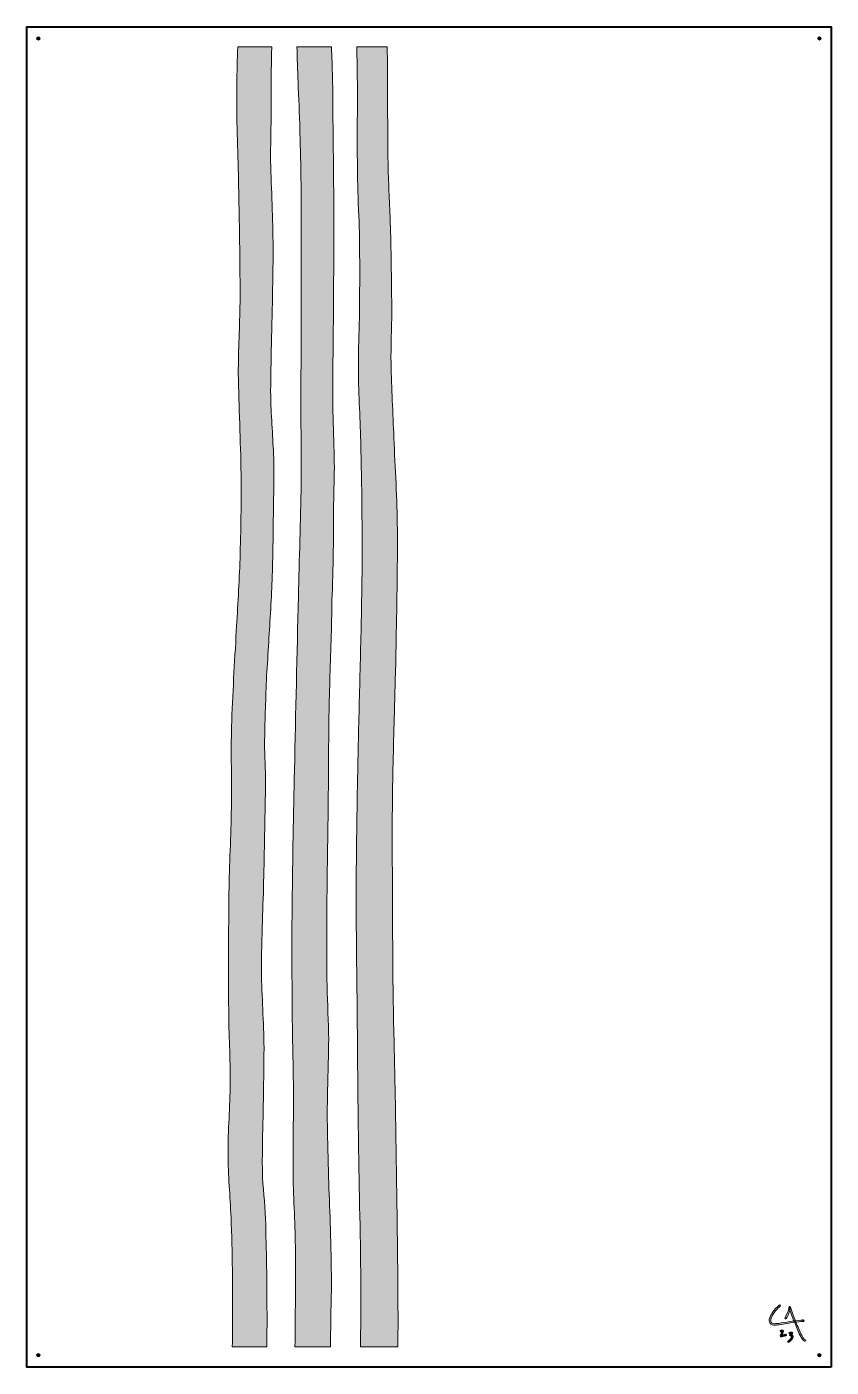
# Model space of a CAD drawing. Header units: millimetres. Extents: x 0 to 1200, y -2000 to 0.
import ezdxf

# ---------------------------------------------------------------- set-up
doc = ezdxf.new("R2010")
doc.units = ezdxf.units.MM
doc.header["$MEASUREMENT"] = 0
for name, color, linetype, lineweight in [('2023-004', 7, 'Continuous', 0), ('Bounding Box', 7, 'Continuous', 0), ('Screws', 7, 'Continuous', 0)]:
    doc.layers.add(name, color=color, linetype=linetype, lineweight=lineweight)

# ---------------------------------------------------------------- blocks, each defined once
blk = doc.blocks.new('Block_0')
at = {"layer": '2023-004', "true_color": 0x000000, "transparency": 33554687}
h = blk.add_hatch(color=18, dxfattribs=at)
h.dxf.hatch_style = 2
edge = h.paths.add_edge_path()
edge.add_spline(control_points=[(358.5, -1920.1), (358.4, -1872.9), (357.6, -1825.7), (356.3, -1778.5), (355.6, -1755.1), (352, -1731.7), (351.6, -1708.3), (351.1, -1675.6), (352.4, -1643), (352.9, -1610.3), (353.4, -1581.5), (354, -1552.7), (354, -1523.8), (353.9, -1504.6), (352.9, -1485.4), (352.2, -1466.2), (351.6, -1447.2), (350.2, -1428.3), (350.2, -1409.3), (350.2, -1384.4), (351.1, -1359.5), (351.7, -1334.7), (352.3, -1312.3), (353.2, -1290), (353.7, -1267.7), (354.7, -1220.8), (355.7, -1173.8), (356.2, -1126.9), (356.4, -1107.9), (354.7, -1088.9), (354.9, -1069.9), (355.3, -1038.3), (356.4, -1006.7), (357.6, -975.1), (358.3, -958.2), (359.8, -941.4), (360.7, -924.5), (362.6, -891.5), (364.9, -858.4), (366.1, -825.4), (367.3, -791.1), (367.6, -756.8), (368.1, -722.6), (368.4, -698.2), (369.3, -673.8), (368.6, -649.4), (367.8, -619.4), (365.1, -589.4), (364.2, -559.4), (363.5, -537.6), (364.4, -515.8), (364.7, -493.9), (365.7, -439.2), (367.6, -384.4), (367.5, -329.7), (367.5, -286.5), (365, -243.4), (363.9, -200.2), (363.5, -183.8), (364.3, -167.4), (364.4, -151), (364.7, -115.3), (364.4, -79.6), (365.2, -43.9), (365.3, -39.3), (365.5, -34.6), (365.6, -30), (365.6, -30), (314.9, -30), (314.9, -30), (313.4, -67.6), (312.7, -105.2), (313.7, -142.9), (315.1, -188.9), (316.2, -234.9), (317, -280.9), (317.7, -324.4), (318.4, -367.8), (318.2, -411.3), (318, -446.7), (315.4, -482.2), (315.7, -517.6), (316.2, -567.6), (319.2, -617.6), (319.8, -667.6), (320.3, -709.6), (319.5, -751.7), (318.2, -793.7), (317.2, -829.6), (314.6, -865.4), (312.7, -901.3), (310.2, -948.9), (307, -996.4), (305.6, -1044), (304.4, -1084.4), (306, -1124.9), (305.4, -1165.3), (304.7, -1207.5), (302.3, -1249.8), (301.7, -1292.1), (301, -1350.3), (301, -1408.5), (301.3, -1466.8), (301.5, -1503.2), (303.8, -1539.5), (303.6, -1575.9), (303.4, -1611.4), (300.1, -1646.8), (300.3, -1682.2), (300.3, -1713.7), (303.6, -1745.1), (304.8, -1776.5), (305.9, -1802.6), (306.6, -1828.6), (306.8, -1854.7), (307, -1893.1), (307.2, -1931.5), (306.7, -1969.9), (306.7, -1969.9), (358, -1969.9), (358, -1969.9), (358.4, -1953.3), (358.6, -1936.7), (358.5, -1920.1)], knot_values=[0, 0, 0, 0, 1, 1, 1, 2, 2, 2, 3, 3, 3, 4, 4, 4, 5, 5, 5, 6, 6, 6, 7, 7, 7, 8, 8, 8, 9, 9, 9, 10, 10, 10, 11, 11, 11, 12, 12, 12, 13, 13, 13, 14, 14, 14, 15, 15, 15, 16, 16, 16, 17, 17, 17, 18, 18, 18, 19, 19, 19, 20, 20, 20, 21, 21, 21, 22, 22, 22, 23, 23, 23, 24, 24, 24, 25, 25, 25, 26, 26, 26, 27, 27, 27, 28, 28, 28, 29, 29, 29, 30, 30, 30, 31, 31, 31, 32, 32, 32, 33, 33, 33, 34, 34, 34, 35, 35, 35, 36, 36, 36, 37, 37, 37, 38, 38, 38, 39, 39, 39, 40, 40, 40, 41, 41, 41, 41], degree=3, periodic=0)
h = blk.add_hatch(color=18, dxfattribs=at)
h.dxf.hatch_style = 2
edge = h.paths.add_edge_path()
edge.add_spline(control_points=[(453.9, -1914.5), (454.2, -1900.4), (454.8, -1886.4), (454.6, -1872.3), (454.4, -1846.1), (453.8, -1819.8), (453.1, -1793.6), (452.4, -1770.6), (451.2, -1747.7), (450.6, -1724.7), (449.7, -1689.5), (448.4, -1654.3), (448.4, -1619.1), (448.4, -1583.2), (450.4, -1547.3), (450.5, -1511.4), (450.5, -1484.7), (448.5, -1457.9), (448, -1431.2), (447.5, -1404.2), (447.7, -1377.3), (447.8, -1350.3), (447.8, -1323.1), (447.9, -1296), (448.2, -1268.8), (448.7, -1233.4), (449.4, -1197.9), (449.8, -1162.5), (450.3, -1115.1), (450.3, -1067.7), (451.1, -1020.4), (451.8, -980.7), (453.5, -941.1), (454.6, -901.4), (455, -889.5), (454.9, -877.5), (455.2, -865.5), (455.8, -841.1), (456.8, -816.8), (457.3, -792.4), (457.7, -765.9), (457.6, -739.4), (457.9, -712.9), (458.2, -691.8), (459.2, -670.7), (458.9, -649.6), (458.5, -619.4), (456.8, -589.2), (456.5, -559), (456.3, -525.7), (457.1, -492.3), (457.3, -459), (457.7, -410.2), (458.1, -361.4), (458.2, -312.5), (458.3, -275.7), (457.9, -238.8), (457.6, -201.9), (457.4, -178.3), (457, -154.6), (456.8, -131), (456.6, -112.7), (456.8, -94.4), (456.2, -76.1), (455.7, -60.8), (455.2, -45.4), (454.7, -30), (454.7, -30), (403.1, -30), (403.1, -30), (403.7, -47.4), (404.1, -64.8), (404.8, -82.3), (405.7, -106.2), (406.9, -130.1), (407.5, -154), (408.4, -186.7), (409.2, -219.3), (409.4, -252), (409.7, -310.5), (409.7, -369.1), (409.6, -427.6), (409.5, -474.6), (409, -521.6), (409, -568.6), (409, -606.4), (410.1, -644.2), (409.5, -682), (408.7, -738.2), (406.6, -794.3), (405.3, -850.4), (403.3, -936.7), (401.3, -1022.9), (399.5, -1109.1), (398.1, -1175.4), (396.7, -1241.6), (396, -1307.9), (395.4, -1361), (395.7, -1414.1), (396, -1467.2), (396.3, -1508.8), (397.7, -1550.4), (397.9, -1592), (398.1, -1632.2), (396.9, -1672.3), (397.4, -1712.5), (397.9, -1750.8), (400.7, -1789.1), (400.9, -1827.3), (401.1, -1874.9), (400.8, -1922.4), (400.2, -1969.9), (400.2, -1969.9), (453.1, -1969.9), (453.1, -1969.9), (453.3, -1951.4), (453.6, -1933), (453.9, -1914.5)], knot_values=[0, 0, 0, 0, 1, 1, 1, 2, 2, 2, 3, 3, 3, 4, 4, 4, 5, 5, 5, 6, 6, 6, 7, 7, 7, 8, 8, 8, 9, 9, 9, 10, 10, 10, 11, 11, 11, 12, 12, 12, 13, 13, 13, 14, 14, 14, 15, 15, 15, 16, 16, 16, 17, 17, 17, 18, 18, 18, 19, 19, 19, 20, 20, 20, 21, 21, 21, 22, 22, 22, 23, 23, 23, 24, 24, 24, 25, 25, 25, 26, 26, 26, 27, 27, 27, 28, 28, 28, 29, 29, 29, 30, 30, 30, 31, 31, 31, 32, 32, 32, 33, 33, 33, 34, 34, 34, 35, 35, 35, 36, 36, 36, 37, 37, 37, 38, 38, 38, 39, 39, 39, 39], degree=3, periodic=0)
h = blk.add_hatch(color=18, dxfattribs=at)
h.dxf.hatch_style = 2
edge = h.paths.add_edge_path()
edge.add_spline(control_points=[(553.9, -1912.1), (553.6, -1857.7), (553, -1803.2), (552.2, -1748.8), (551.4, -1690.6), (550.5, -1632.3), (549.4, -1574.1), (548.6, -1532.3), (547.3, -1490.5), (546.7, -1448.7), (546.1, -1409), (546, -1369.3), (545.8, -1329.6), (545.6, -1275.3), (545.1, -1221), (545.5, -1166.7), (545.8, -1121.4), (547.2, -1076.1), (548.3, -1030.7), (549.1, -996), (550.4, -961.2), (551, -926.5), (551.9, -867.7), (553.4, -809), (553, -750.3), (552.6, -704.6), (549.6, -658.9), (547.8, -613.1), (546.3, -576.3), (544.2, -539.5), (543.5, -502.7), (543, -476.7), (544.8, -450.6), (544.6, -424.6), (544.4, -382.6), (543.7, -340.5), (542.6, -298.5), (541.9, -270.1), (540, -241.7), (539.3, -213.3), (538.6, -183), (538.6, -152.7), (538.4, -122.4), (538.2, -94), (538.9, -65.6), (537.9, -37.2), (537.8, -34.8), (537.7, -32.4), (537.6, -30), (537.6, -30), (492.4, -30), (492.4, -30), (493.3, -65.8), (493.6, -101.7), (493.2, -137.6), (492.8, -185.8), (493.4, -233.9), (495.4, -282), (497.3, -327.3), (496.7, -372.7), (496.6, -418.1), (496.5, -449.5), (494.4, -481), (494.8, -512.4), (495.2, -550.2), (497.6, -588), (498.5, -625.8), (499.5, -669.4), (500.1, -713.1), (500.4, -756.8), (500.6, -789.2), (500.3, -821.6), (499.7, -854.1), (499, -897.3), (497.9, -940.5), (496.8, -983.7), (495.8, -1026), (494.6, -1068.2), (493.8, -1110.5), (492.8, -1170.4), (491.6, -1230.4), (491.5, -1290.3), (491.5, -1361), (492.7, -1431.7), (493.3, -1502.5), (493.8, -1555.6), (494.1, -1608.7), (494.9, -1661.8), (496, -1737), (498.1, -1812.1), (498.6, -1887.3), (498.8, -1914.9), (498.4, -1942.4), (497.8, -1969.9), (497.8, -1969.9), (553.7, -1969.9), (553.7, -1969.9), (553.9, -1950.6), (554, -1931.4), (553.9, -1912.1)], knot_values=[0, 0, 0, 0, 1, 1, 1, 2, 2, 2, 3, 3, 3, 4, 4, 4, 5, 5, 5, 6, 6, 6, 7, 7, 7, 8, 8, 8, 9, 9, 9, 10, 10, 10, 11, 11, 11, 12, 12, 12, 13, 13, 13, 14, 14, 14, 15, 15, 15, 16, 16, 16, 17, 17, 17, 18, 18, 18, 19, 19, 19, 20, 20, 20, 21, 21, 21, 22, 22, 22, 23, 23, 23, 24, 24, 24, 25, 25, 25, 26, 26, 26, 27, 27, 27, 28, 28, 28, 29, 29, 29, 30, 30, 30, 31, 31, 31, 32, 32, 32, 33, 33, 33, 33], degree=3, periodic=0)
at = {"layer": '2023-004'}
for points, knots in [([(358.5, -1920.1), (358.4, -1872.9), (357.6, -1825.7), (356.3, -1778.5), (355.6, -1755.1), (352, -1731.7), (351.6, -1708.3), (351.1, -1675.6), (352.4, -1643), (352.9, -1610.3), (353.4, -1581.5), (354, -1552.7), (354, -1523.8), (353.9, -1504.6), (352.9, -1485.4), (352.2, -1466.2), (351.6, -1447.2), (350.2, -1428.3), (350.2, -1409.3), (350.2, -1384.4), (351.1, -1359.5), (351.7, -1334.7), (352.3, -1312.3), (353.2, -1290), (353.7, -1267.7), (354.7, -1220.8), (355.7, -1173.8), (356.2, -1126.9), (356.4, -1107.9), (354.7, -1088.9), (354.9, -1069.9), (355.3, -1038.3), (356.4, -1006.7), (357.6, -975.1), (358.3, -958.2), (359.8, -941.4), (360.7, -924.5), (362.6, -891.5), (364.9, -858.4), (366.1, -825.4), (367.3, -791.1), (367.6, -756.8), (368.1, -722.6), (368.4, -698.2), (369.3, -673.8), (368.6, -649.4), (367.8, -619.4), (365.1, -589.4), (364.2, -559.4), (363.5, -537.6), (364.4, -515.8), (364.7, -493.9), (365.7, -439.2), (367.6, -384.4), (367.5, -329.7), (367.5, -286.5), (365, -243.4), (363.9, -200.2), (363.5, -183.8), (364.3, -167.4), (364.4, -151), (364.7, -115.3), (364.4, -79.6), (365.2, -43.9), (365.3, -39.3), (365.5, -34.6), (365.6, -30), (365.6, -30), (314.9, -30), (314.9, -30), (313.4, -67.6), (312.7, -105.2), (313.7, -142.9), (315.1, -188.9), (316.2, -234.9), (317, -280.9), (317.7, -324.4), (318.4, -367.8), (318.2, -411.3), (318, -446.7), (315.4, -482.2), (315.7, -517.6), (316.2, -567.6), (319.2, -617.6), (319.8, -667.6), (320.3, -709.6), (319.5, -751.7), (318.2, -793.7), (317.2, -829.6), (314.6, -865.4), (312.7, -901.3), (310.2, -948.9), (307, -996.4), (305.6, -1044), (304.4, -1084.4), (306, -1124.9), (305.4, -1165.3), (304.7, -1207.5), (302.3, -1249.8), (301.7, -1292.1), (301, -1350.3), (301, -1408.5), (301.3, -1466.8), (301.5, -1503.2), (303.8, -1539.5), (303.6, -1575.9), (303.4, -1611.4), (300.1, -1646.8), (300.3, -1682.2), (300.3, -1713.7), (303.6, -1745.1), (304.8, -1776.5), (305.9, -1802.6), (306.6, -1828.6), (306.8, -1854.7), (307, -1893.1), (307.2, -1931.5), (306.7, -1969.9), (306.7, -1969.9), (358, -1969.9), (358, -1969.9), (358.4, -1953.3), (358.6, -1936.7), (358.5, -1920.1)], [0, 0, 0, 0, 1, 1, 1, 2, 2, 2, 3, 3, 3, 4, 4, 4, 5, 5, 5, 6, 6, 6, 7, 7, 7, 8, 8, 8, 9, 9, 9, 10, 10, 10, 11, 11, 11, 12, 12, 12, 13, 13, 13, 14, 14, 14, 15, 15, 15, 16, 16, 16, 17, 17, 17, 18, 18, 18, 19, 19, 19, 20, 20, 20, 21, 21, 21, 22, 22, 22, 23, 23, 23, 24, 24, 24, 25, 25, 25, 26, 26, 26, 27, 27, 27, 28, 28, 28, 29, 29, 29, 30, 30, 30, 31, 31, 31, 32, 32, 32, 33, 33, 33, 34, 34, 34, 35, 35, 35, 36, 36, 36, 37, 37, 37, 38, 38, 38, 39, 39, 39, 40, 40, 40, 41, 41, 41, 41]), ([(453.9, -1914.5), (454.2, -1900.4), (454.8, -1886.4), (454.6, -1872.3), (454.4, -1846.1), (453.8, -1819.8), (453.1, -1793.6), (452.4, -1770.6), (451.2, -1747.7), (450.6, -1724.7), (449.7, -1689.5), (448.4, -1654.3), (448.4, -1619.1), (448.4, -1583.2), (450.4, -1547.3), (450.5, -1511.4), (450.5, -1484.7), (448.5, -1457.9), (448, -1431.2), (447.5, -1404.2), (447.7, -1377.3), (447.8, -1350.3), (447.8, -1323.1), (447.9, -1296), (448.2, -1268.8), (448.7, -1233.4), (449.4, -1197.9), (449.8, -1162.5), (450.3, -1115.1), (450.3, -1067.7), (451.1, -1020.4), (451.8, -980.7), (453.5, -941.1), (454.6, -901.4), (455, -889.5), (454.9, -877.5), (455.2, -865.5), (455.8, -841.1), (456.8, -816.8), (457.3, -792.4), (457.7, -765.9), (457.6, -739.4), (457.9, -712.9), (458.2, -691.8), (459.2, -670.7), (458.9, -649.6), (458.5, -619.4), (456.8, -589.2), (456.5, -559), (456.3, -525.7), (457.1, -492.3), (457.3, -459), (457.7, -410.2), (458.1, -361.4), (458.2, -312.5), (458.3, -275.7), (457.9, -238.8), (457.6, -201.9), (457.4, -178.3), (457, -154.6), (456.8, -131), (456.6, -112.7), (456.8, -94.4), (456.2, -76.1), (455.7, -60.8), (455.2, -45.4), (454.7, -30), (454.7, -30), (403.1, -30), (403.1, -30), (403.7, -47.4), (404.1, -64.8), (404.8, -82.3), (405.7, -106.2), (406.9, -130.1), (407.5, -154), (408.4, -186.7), (409.2, -219.3), (409.4, -252), (409.7, -310.5), (409.7, -369.1), (409.6, -427.6), (409.5, -474.6), (409, -521.6), (409, -568.6), (409, -606.4), (410.1, -644.2), (409.5, -682), (408.7, -738.2), (406.6, -794.3), (405.3, -850.4), (403.3, -936.7), (401.3, -1022.9), (399.5, -1109.1), (398.1, -1175.4), (396.7, -1241.6), (396, -1307.9), (395.4, -1361), (395.7, -1414.1), (396, -1467.2), (396.3, -1508.8), (397.7, -1550.4), (397.9, -1592), (398.1, -1632.2), (396.9, -1672.3), (397.4, -1712.5), (397.9, -1750.8), (400.7, -1789.1), (400.9, -1827.3), (401.1, -1874.9), (400.8, -1922.4), (400.2, -1969.9), (400.2, -1969.9), (453.1, -1969.9), (453.1, -1969.9), (453.3, -1951.4), (453.6, -1933), (453.9, -1914.5)], [0, 0, 0, 0, 1, 1, 1, 2, 2, 2, 3, 3, 3, 4, 4, 4, 5, 5, 5, 6, 6, 6, 7, 7, 7, 8, 8, 8, 9, 9, 9, 10, 10, 10, 11, 11, 11, 12, 12, 12, 13, 13, 13, 14, 14, 14, 15, 15, 15, 16, 16, 16, 17, 17, 17, 18, 18, 18, 19, 19, 19, 20, 20, 20, 21, 21, 21, 22, 22, 22, 23, 23, 23, 24, 24, 24, 25, 25, 25, 26, 26, 26, 27, 27, 27, 28, 28, 28, 29, 29, 29, 30, 30, 30, 31, 31, 31, 32, 32, 32, 33, 33, 33, 34, 34, 34, 35, 35, 35, 36, 36, 36, 37, 37, 37, 38, 38, 38, 39, 39, 39, 39]), ([(553.9, -1912.1), (553.6, -1857.7), (553, -1803.2), (552.2, -1748.8), (551.4, -1690.6), (550.5, -1632.3), (549.4, -1574.1), (548.6, -1532.3), (547.3, -1490.5), (546.7, -1448.7), (546.1, -1409), (546, -1369.3), (545.8, -1329.6), (545.6, -1275.3), (545.1, -1221), (545.5, -1166.7), (545.8, -1121.4), (547.2, -1076.1), (548.3, -1030.7), (549.1, -996), (550.4, -961.2), (551, -926.5), (551.9, -867.7), (553.4, -809), (553, -750.3), (552.6, -704.6), (549.6, -658.9), (547.8, -613.1), (546.3, -576.3), (544.2, -539.5), (543.5, -502.7), (543, -476.7), (544.8, -450.6), (544.6, -424.6), (544.4, -382.6), (543.7, -340.5), (542.6, -298.5), (541.9, -270.1), (540, -241.7), (539.3, -213.3), (538.6, -183), (538.6, -152.7), (538.4, -122.4), (538.2, -94), (538.9, -65.6), (537.9, -37.2), (537.8, -34.8), (537.7, -32.4), (537.6, -30), (537.6, -30), (492.4, -30), (492.4, -30), (493.3, -65.8), (493.6, -101.7), (493.2, -137.6), (492.8, -185.8), (493.4, -233.9), (495.4, -282), (497.3, -327.3), (496.7, -372.7), (496.6, -418.1), (496.5, -449.5), (494.4, -481), (494.8, -512.4), (495.2, -550.2), (497.6, -588), (498.5, -625.8), (499.5, -669.4), (500.1, -713.1), (500.4, -756.8), (500.6, -789.2), (500.3, -821.6), (499.7, -854.1), (499, -897.3), (497.9, -940.5), (496.8, -983.7), (495.8, -1026), (494.6, -1068.2), (493.8, -1110.5), (492.8, -1170.4), (491.6, -1230.4), (491.5, -1290.3), (491.5, -1361), (492.7, -1431.7), (493.3, -1502.5), (493.8, -1555.6), (494.1, -1608.7), (494.9, -1661.8), (496, -1737), (498.1, -1812.1), (498.6, -1887.3), (498.8, -1914.9), (498.4, -1942.4), (497.8, -1969.9), (497.8, -1969.9), (553.7, -1969.9), (553.7, -1969.9), (553.9, -1950.6), (554, -1931.4), (553.9, -1912.1)], [0, 0, 0, 0, 1, 1, 1, 2, 2, 2, 3, 3, 3, 4, 4, 4, 5, 5, 5, 6, 6, 6, 7, 7, 7, 8, 8, 8, 9, 9, 9, 10, 10, 10, 11, 11, 11, 12, 12, 12, 13, 13, 13, 14, 14, 14, 15, 15, 15, 16, 16, 16, 17, 17, 17, 18, 18, 18, 19, 19, 19, 20, 20, 20, 21, 21, 21, 22, 22, 22, 23, 23, 23, 24, 24, 24, 25, 25, 25, 26, 26, 26, 27, 27, 27, 28, 28, 28, 29, 29, 29, 30, 30, 30, 31, 31, 31, 32, 32, 32, 33, 33, 33, 33])]:
    blk.add_open_spline(points, degree=3, knots=knots, dxfattribs=at)

msp = doc.modelspace()

# ---------------------------------------------------------------- hatches: boundary and pattern name
at = {"layer": '2023-004', "true_color": 0x000000, "transparency": 33554687}
h = msp.add_hatch(color=18, dxfattribs=at)
h.dxf.hatch_style = 2
edge = h.paths.add_edge_path()
edge.add_spline(control_points=[(1122.7, -1907.5), (1118.8, -1910.7), (1115.4, -1914.4), (1112.6, -1918.6), (1111.2, -1920.7), (1110, -1923), (1109, -1925.3), (1108, -1927.7), (1107.3, -1930.4), (1108, -1933), (1109.8, -1938.9), (1117.7, -1937.5), (1122.3, -1936.9), (1128, -1936.1), (1133.8, -1935.1), (1139.6, -1934.1), (1145.3, -1933.2), (1151, -1932.5), (1156.7, -1932), (1157.5, -1932), (1158.2, -1931.9), (1158.9, -1931.9), (1160, -1931.8), (1160.4, -1930.4), (1159.5, -1929.8), (1158.8, -1929.4), (1158, -1929.3), (1157.2, -1929.5), (1156.7, -1929.6), (1156.3, -1930.3), (1156.5, -1930.8), (1156.6, -1931.4), (1157.2, -1931.7), (1157.8, -1931.6), (1158, -1931.6), (1158.2, -1931.6), (1158.3, -1931.7), (1158.5, -1931), (1158.7, -1930.4), (1158.9, -1929.7), (1153.3, -1930.1), (1147.6, -1930.7), (1142.1, -1931.5), (1136.5, -1932.4), (1131, -1933.4), (1125.4, -1934.2), (1122.7, -1934.6), (1120, -1935), (1117.2, -1935.2), (1115.1, -1935.3), (1112.2, -1935.4), (1110.8, -1933.6), (1109.4, -1932), (1109.9, -1929.4), (1110.5, -1927.5), (1111.2, -1925.2), (1112.4, -1923.1), (1113.7, -1921), (1116.5, -1916.5), (1120.1, -1912.4), (1124.2, -1909.1), (1124.7, -1908.7), (1124.6, -1907.9), (1124.2, -1907.5), (1123.8, -1907), (1123.1, -1907.1), (1122.7, -1907.5), (1122.7, -1907.5), (1122.7, -1907.5), (1122.7, -1907.5)], knot_values=[0, 0, 0, 0, 1, 1, 1, 2, 2, 2, 3, 3, 3, 4, 4, 4, 5, 5, 5, 6, 6, 6, 7, 7, 7, 8, 8, 8, 9, 9, 9, 10, 10, 10, 11, 11, 11, 12, 12, 12, 13, 13, 13, 14, 14, 14, 15, 15, 15, 16, 16, 16, 17, 17, 17, 18, 18, 18, 19, 19, 19, 20, 20, 20, 21, 21, 21, 22, 22, 22, 23, 23, 23, 23], degree=3, periodic=0)
h = msp.add_hatch(color=18, dxfattribs=at)
h.dxf.hatch_style = 2
edge = h.paths.add_edge_path()
edge.add_spline(control_points=[(1133.2, -1927.5), (1136, -1922.3), (1138.8, -1916.9), (1139.3, -1910.9), (1138.6, -1911), (1137.9, -1911.1), (1137.1, -1911.2), (1139.6, -1918.3), (1142.4, -1925.4), (1145.2, -1932.4), (1146.5, -1935.9), (1147.9, -1939.4), (1149.3, -1942.8), (1150.7, -1946.3), (1152.1, -1949.6), (1153.8, -1952.9), (1155.5, -1956.2), (1157.5, -1959.4), (1160.7, -1961.4), (1161.9, -1962.1), (1163, -1960.2), (1161.8, -1959.5), (1159.3, -1957.9), (1157.6, -1955.2), (1156.2, -1952.6), (1154.5, -1949.5), (1153.1, -1946.2), (1151.7, -1943), (1148.9, -1936.1), (1146.2, -1929.3), (1143.6, -1922.4), (1142.1, -1918.5), (1140.7, -1914.5), (1139.3, -1910.6), (1138.9, -1909.4), (1137.2, -1909.6), (1137.1, -1910.9), (1136.6, -1916.5), (1133.9, -1921.5), (1131.3, -1926.4), (1131, -1926.9), (1131.2, -1927.6), (1131.7, -1927.9), (1132.2, -1928.2), (1132.9, -1928), (1133.2, -1927.5), (1133.2, -1927.5), (1133.2, -1927.5), (1133.2, -1927.5)], knot_values=[0, 0, 0, 0, 1, 1, 1, 2, 2, 2, 3, 3, 3, 4, 4, 4, 5, 5, 5, 6, 6, 6, 7, 7, 7, 8, 8, 8, 9, 9, 9, 10, 10, 10, 11, 11, 11, 12, 12, 12, 13, 13, 13, 14, 14, 14, 15, 15, 15, 16, 16, 16, 16], degree=3, periodic=0)
h = msp.add_hatch(color=18, dxfattribs=at)
h.dxf.hatch_style = 2
edge = h.paths.add_edge_path()
edge.add_spline(control_points=[(1125.8, -1947.2), (1126, -1947.1), (1126.2, -1947), (1126.4, -1946.9), (1126.5, -1946.9), (1126.7, -1946.8), (1126.8, -1946.8), (1126.9, -1946.8), (1126.9, -1946.8), (1126.9, -1946.8), (1126.9, -1946.8), (1127.1, -1946.8), (1127.1, -1946.8), (1127, -1946.7), (1126.9, -1946.6), (1126.8, -1946.6), (1126.6, -1946.3), (1126.5, -1946.2), (1126.5, -1946.4), (1126.6, -1946.4), (1126.5, -1946.4), (1126.5, -1946.3), (1126.5, -1946.5), (1126.5, -1946.6), (1126.5, -1946.7), (1126.5, -1946.9), (1126.5, -1947), (1126.5, -1947.1), (1126.5, -1947.3), (1126.5, -1947.2), (1126.5, -1947.4), (1126.2, -1948.5), (1125.8, -1949.4), (1125.3, -1950.4), (1125, -1950.9), (1124.8, -1951.4), (1124.5, -1951.9), (1124.2, -1952.6), (1123.8, -1953.5), (1124.4, -1954.2), (1124.9, -1954.7), (1125.6, -1954.7), (1126.3, -1954.7), (1127, -1954.6), (1127.6, -1954.5), (1128.3, -1954.3), (1129.7, -1953.9), (1131.2, -1953.5), (1132.7, -1953.2), (1133.3, -1953), (1133.6, -1952.4), (1133.5, -1951.8), (1133.3, -1951.2), (1132.7, -1950.9), (1132.1, -1951), (1130.9, -1951.3), (1129.7, -1951.6), (1128.6, -1951.9), (1128, -1952.1), (1127.4, -1952.2), (1126.9, -1952.4), (1126.6, -1952.4), (1126.4, -1952.4), (1126.1, -1952.5), (1126, -1952.5), (1125.9, -1952.4), (1125.8, -1952.5), (1125.7, -1952.5), (1125.7, -1952.5), (1125.8, -1952.5), (1125.9, -1952.5), (1125.9, -1952.6), (1126, -1952.6), (1126.1, -1952.8), (1126.2, -1952.9), (1126.3, -1953.1), (1126.4, -1953.4), (1126.2, -1953.4), (1126.3, -1953.2), (1126.4, -1953.1), (1126.4, -1953), (1126.5, -1952.9), (1126.6, -1952.7), (1126.7, -1952.5), (1126.8, -1952.3), (1127, -1951.8), (1127.2, -1951.4), (1127.5, -1951), (1127.9, -1950.1), (1128.3, -1949.1), (1128.6, -1948.1), (1128.8, -1947.1), (1129, -1945.7), (1128.1, -1944.9), (1127.2, -1944.2), (1125.6, -1944.8), (1124.7, -1945.3), (1124.2, -1945.6), (1124, -1946.3), (1124.3, -1946.8), (1124.6, -1947.3), (1125.3, -1947.5), (1125.8, -1947.2), (1125.8, -1947.2), (1125.8, -1947.2), (1125.8, -1947.2)], knot_values=[0, 0, 0, 0, 1, 1, 1, 2, 2, 2, 3, 3, 3, 4, 4, 4, 5, 5, 5, 6, 6, 6, 7, 7, 7, 8, 8, 8, 9, 9, 9, 10, 10, 10, 11, 11, 11, 12, 12, 12, 13, 13, 13, 14, 14, 14, 15, 15, 15, 16, 16, 16, 17, 17, 17, 18, 18, 18, 19, 19, 19, 20, 20, 20, 21, 21, 21, 22, 22, 22, 23, 23, 23, 24, 24, 24, 25, 25, 25, 26, 26, 26, 27, 27, 27, 28, 28, 28, 29, 29, 29, 30, 30, 30, 31, 31, 31, 32, 32, 32, 33, 33, 33, 34, 34, 34, 35, 35, 35, 35], degree=3, periodic=0)
h = msp.add_hatch(color=18, dxfattribs=at)
h.dxf.hatch_style = 2
edge = h.paths.add_edge_path()
edge.add_spline(control_points=[(1138.4, -1950.4), (1138.9, -1950.2), (1139.3, -1950.1), (1139.9, -1950.1), (1140.1, -1950.1), (1140.3, -1950.1), (1140.6, -1950.1), (1140.7, -1950.1), (1140.9, -1950.1), (1141, -1950.1), (1141.1, -1950.1), (1141.1, -1950.1), (1141.2, -1950.1), (1141, -1950.2), (1140.9, -1950.1), (1140.8, -1949.9), (1140.7, -1949.7), (1140.7, -1949.5), (1140.6, -1949.4), (1140.6, -1949.2), (1140.8, -1949), (1140.6, -1949.2), (1140.5, -1949.3), (1140.4, -1949.4), (1140.3, -1949.5), (1140.1, -1949.7), (1139.9, -1949.9), (1139.7, -1950.2), (1139.2, -1950.6), (1138.8, -1951), (1138.4, -1951.5), (1137.9, -1952), (1138, -1952.9), (1138.6, -1953.2), (1139.2, -1953.5), (1139.7, -1953.7), (1140.3, -1954), (1140.6, -1954.2), (1141.2, -1954.4), (1141.4, -1954.6), (1141.5, -1954.7), (1141.4, -1954.8), (1141.4, -1954.8), (1141.4, -1955), (1141.3, -1955.2), (1141.2, -1955.3), (1141, -1955.8), (1140.7, -1956.2), (1140.3, -1956.6), (1139, -1958.4), (1137.3, -1959.9), (1135.6, -1961.4), (1135.2, -1961.8), (1135.2, -1962.5), (1135.6, -1963), (1136.1, -1963.4), (1136.8, -1963.4), (1137.2, -1963), (1139.2, -1961.2), (1141.1, -1959.4), (1142.6, -1957.2), (1143.4, -1956.1), (1144.1, -1954.6), (1143.2, -1953.4), (1142.8, -1952.9), (1142.3, -1952.5), (1141.7, -1952.3), (1141, -1951.9), (1140.4, -1951.6), (1139.7, -1951.3), (1139.8, -1951.9), (1139.9, -1952.5), (1140, -1953), (1140.6, -1952.4), (1141.2, -1951.8), (1141.8, -1951.2), (1142.4, -1950.5), (1143.2, -1949.7), (1142.7, -1948.7), (1142.2, -1947.9), (1141.2, -1947.9), (1140.3, -1947.9), (1139.5, -1947.9), (1138.6, -1948), (1137.8, -1948.2), (1136.4, -1948.6), (1137, -1950.7), (1138.4, -1950.4), (1138.4, -1950.4), (1138.4, -1950.4), (1138.4, -1950.4)], knot_values=[0, 0, 0, 0, 1, 1, 1, 2, 2, 2, 3, 3, 3, 4, 4, 4, 5, 5, 5, 6, 6, 6, 7, 7, 7, 8, 8, 8, 9, 9, 9, 10, 10, 10, 11, 11, 11, 12, 12, 12, 13, 13, 13, 14, 14, 14, 15, 15, 15, 16, 16, 16, 17, 17, 17, 18, 18, 18, 19, 19, 19, 20, 20, 20, 21, 21, 21, 22, 22, 22, 23, 23, 23, 24, 24, 24, 25, 25, 25, 26, 26, 26, 27, 27, 27, 28, 28, 28, 29, 29, 29, 30, 30, 30, 30], degree=3, periodic=0)
at = {"layer": 'Screws', "true_color": 0x000000, "transparency": 33554687}
h = msp.add_hatch(color=18, dxfattribs=at)
h.dxf.hatch_style = 2
edge = h.paths.add_edge_path()
edge.add_ellipse((17.4, -17.5), major_axis=(2.56, 0), ratio=0.965517, start_angle=0, end_angle=360)
h = msp.add_hatch(color=18, dxfattribs=at)
h.dxf.hatch_style = 2
edge = h.paths.add_edge_path()
edge.add_ellipse((1182.6, -17.5), major_axis=(2.56, 0), ratio=0.965517, start_angle=0, end_angle=360)
h = msp.add_hatch(color=18, dxfattribs=at)
h.dxf.hatch_style = 2
edge = h.paths.add_edge_path()
edge.add_ellipse((17.3, -1982.4), major_axis=(2.56, 0), ratio=0.965517, start_angle=0, end_angle=360)
h = msp.add_hatch(color=18, dxfattribs=at)
h.dxf.hatch_style = 2
edge = h.paths.add_edge_path()
edge.add_ellipse((1182.4, -1982.4), major_axis=(2.56, 0), ratio=0.965517, start_angle=0, end_angle=360)

# ---------------------------------------------------------------- linework, layer by layer
at = {"layer": '2023-004'}
for points, knots in [([(1122.7, -1907.5), (1118.8, -1910.7), (1115.4, -1914.4), (1112.6, -1918.6), (1111.2, -1920.7), (1110, -1923), (1109, -1925.3), (1108, -1927.7), (1107.3, -1930.4), (1108, -1933), (1109.8, -1938.9), (1117.7, -1937.5), (1122.3, -1936.9), (1128, -1936.1), (1133.8, -1935.1), (1139.6, -1934.1), (1145.3, -1933.2), (1151, -1932.5), (1156.7, -1932), (1157.5, -1932), (1158.2, -1931.9), (1158.9, -1931.9), (1160, -1931.8), (1160.4, -1930.4), (1159.5, -1929.8), (1158.8, -1929.4), (1158, -1929.3), (1157.2, -1929.5), (1156.7, -1929.6), (1156.3, -1930.3), (1156.5, -1930.8), (1156.6, -1931.4), (1157.2, -1931.7), (1157.8, -1931.6), (1158, -1931.6), (1158.2, -1931.6), (1158.3, -1931.7), (1158.5, -1931), (1158.7, -1930.4), (1158.9, -1929.7), (1153.3, -1930.1), (1147.6, -1930.7), (1142.1, -1931.5), (1136.5, -1932.4), (1131, -1933.4), (1125.4, -1934.2), (1122.7, -1934.6), (1120, -1935), (1117.2, -1935.2), (1115.1, -1935.3), (1112.2, -1935.4), (1110.8, -1933.6), (1109.4, -1932), (1109.9, -1929.4), (1110.5, -1927.5), (1111.2, -1925.2), (1112.4, -1923.1), (1113.7, -1921), (1116.5, -1916.5), (1120.1, -1912.4), (1124.2, -1909.1), (1124.7, -1908.7), (1124.6, -1907.9), (1124.2, -1907.5), (1123.8, -1907), (1123.1, -1907.1), (1122.7, -1907.5), (1122.7, -1907.5), (1122.7, -1907.5), (1122.7, -1907.5)], [0, 0, 0, 0, 1, 1, 1, 2, 2, 2, 3, 3, 3, 4, 4, 4, 5, 5, 5, 6, 6, 6, 7, 7, 7, 8, 8, 8, 9, 9, 9, 10, 10, 10, 11, 11, 11, 12, 12, 12, 13, 13, 13, 14, 14, 14, 15, 15, 15, 16, 16, 16, 17, 17, 17, 18, 18, 18, 19, 19, 19, 20, 20, 20, 21, 21, 21, 22, 22, 22, 23, 23, 23, 23]), ([(1133.2, -1927.5), (1136, -1922.3), (1138.8, -1916.9), (1139.3, -1910.9), (1138.6, -1911), (1137.9, -1911.1), (1137.1, -1911.2), (1139.6, -1918.3), (1142.4, -1925.4), (1145.2, -1932.4), (1146.5, -1935.9), (1147.9, -1939.4), (1149.3, -1942.8), (1150.7, -1946.3), (1152.1, -1949.6), (1153.8, -1952.9), (1155.5, -1956.2), (1157.5, -1959.4), (1160.7, -1961.4), (1161.9, -1962.1), (1163, -1960.2), (1161.8, -1959.5), (1159.3, -1957.9), (1157.6, -1955.2), (1156.2, -1952.6), (1154.5, -1949.5), (1153.1, -1946.2), (1151.7, -1943), (1148.9, -1936.1), (1146.2, -1929.3), (1143.6, -1922.4), (1142.1, -1918.5), (1140.7, -1914.5), (1139.3, -1910.6), (1138.9, -1909.4), (1137.2, -1909.6), (1137.1, -1910.9), (1136.6, -1916.5), (1133.9, -1921.5), (1131.3, -1926.4), (1131, -1926.9), (1131.2, -1927.6), (1131.7, -1927.9), (1132.2, -1928.2), (1132.9, -1928), (1133.2, -1927.5), (1133.2, -1927.5), (1133.2, -1927.5), (1133.2, -1927.5)], [0, 0, 0, 0, 1, 1, 1, 2, 2, 2, 3, 3, 3, 4, 4, 4, 5, 5, 5, 6, 6, 6, 7, 7, 7, 8, 8, 8, 9, 9, 9, 10, 10, 10, 11, 11, 11, 12, 12, 12, 13, 13, 13, 14, 14, 14, 15, 15, 15, 16, 16, 16, 16]), ([(1125.8, -1947.2), (1126, -1947.1), (1126.2, -1947), (1126.4, -1946.9), (1126.5, -1946.9), (1126.7, -1946.8), (1126.8, -1946.8), (1126.9, -1946.8), (1126.9, -1946.8), (1126.9, -1946.8), (1126.9, -1946.8), (1127.1, -1946.8), (1127.1, -1946.8), (1127, -1946.7), (1126.9, -1946.6), (1126.8, -1946.6), (1126.6, -1946.3), (1126.5, -1946.2), (1126.5, -1946.4), (1126.6, -1946.4), (1126.5, -1946.4), (1126.5, -1946.3), (1126.5, -1946.5), (1126.5, -1946.6), (1126.5, -1946.7), (1126.5, -1946.9), (1126.5, -1947), (1126.5, -1947.1), (1126.5, -1947.3), (1126.5, -1947.2), (1126.5, -1947.4), (1126.2, -1948.5), (1125.8, -1949.4), (1125.3, -1950.4), (1125, -1950.9), (1124.8, -1951.4), (1124.5, -1951.9), (1124.2, -1952.6), (1123.8, -1953.5), (1124.4, -1954.2), (1124.9, -1954.7), (1125.6, -1954.7), (1126.3, -1954.7), (1127, -1954.6), (1127.6, -1954.5), (1128.3, -1954.3), (1129.7, -1953.9), (1131.2, -1953.5), (1132.7, -1953.2), (1133.3, -1953), (1133.6, -1952.4), (1133.5, -1951.8), (1133.3, -1951.2), (1132.7, -1950.9), (1132.1, -1951), (1130.9, -1951.3), (1129.7, -1951.6), (1128.6, -1951.9), (1128, -1952.1), (1127.4, -1952.2), (1126.9, -1952.4), (1126.6, -1952.4), (1126.4, -1952.4), (1126.1, -1952.5), (1126, -1952.5), (1125.9, -1952.4), (1125.8, -1952.5), (1125.7, -1952.5), (1125.7, -1952.5), (1125.8, -1952.5), (1125.9, -1952.5), (1125.9, -1952.6), (1126, -1952.6), (1126.1, -1952.8), (1126.2, -1952.9), (1126.3, -1953.1), (1126.4, -1953.4), (1126.2, -1953.4), (1126.3, -1953.2), (1126.4, -1953.1), (1126.4, -1953), (1126.5, -1952.9), (1126.6, -1952.7), (1126.7, -1952.5), (1126.8, -1952.3), (1127, -1951.8), (1127.2, -1951.4), (1127.5, -1951), (1127.9, -1950.1), (1128.3, -1949.1), (1128.6, -1948.1), (1128.8, -1947.1), (1129, -1945.7), (1128.1, -1944.9), (1127.2, -1944.2), (1125.6, -1944.8), (1124.7, -1945.3), (1124.2, -1945.6), (1124, -1946.3), (1124.3, -1946.8), (1124.6, -1947.3), (1125.3, -1947.5), (1125.8, -1947.2), (1125.8, -1947.2), (1125.8, -1947.2), (1125.8, -1947.2)], [0, 0, 0, 0, 1, 1, 1, 2, 2, 2, 3, 3, 3, 4, 4, 4, 5, 5, 5, 6, 6, 6, 7, 7, 7, 8, 8, 8, 9, 9, 9, 10, 10, 10, 11, 11, 11, 12, 12, 12, 13, 13, 13, 14, 14, 14, 15, 15, 15, 16, 16, 16, 17, 17, 17, 18, 18, 18, 19, 19, 19, 20, 20, 20, 21, 21, 21, 22, 22, 22, 23, 23, 23, 24, 24, 24, 25, 25, 25, 26, 26, 26, 27, 27, 27, 28, 28, 28, 29, 29, 29, 30, 30, 30, 31, 31, 31, 32, 32, 32, 33, 33, 33, 34, 34, 34, 35, 35, 35, 35]), ([(1138.4, -1950.4), (1138.9, -1950.2), (1139.3, -1950.1), (1139.9, -1950.1), (1140.1, -1950.1), (1140.3, -1950.1), (1140.6, -1950.1), (1140.7, -1950.1), (1140.9, -1950.1), (1141, -1950.1), (1141.1, -1950.1), (1141.1, -1950.1), (1141.2, -1950.1), (1141, -1950.2), (1140.9, -1950.1), (1140.8, -1949.9), (1140.7, -1949.7), (1140.7, -1949.5), (1140.6, -1949.4), (1140.6, -1949.2), (1140.8, -1949), (1140.6, -1949.2), (1140.5, -1949.3), (1140.4, -1949.4), (1140.3, -1949.5), (1140.1, -1949.7), (1139.9, -1949.9), (1139.7, -1950.2), (1139.2, -1950.6), (1138.8, -1951), (1138.4, -1951.5), (1137.9, -1952), (1138, -1952.9), (1138.6, -1953.2), (1139.2, -1953.5), (1139.7, -1953.7), (1140.3, -1954), (1140.6, -1954.2), (1141.2, -1954.4), (1141.4, -1954.6), (1141.5, -1954.7), (1141.4, -1954.8), (1141.4, -1954.8), (1141.4, -1955), (1141.3, -1955.2), (1141.2, -1955.3), (1141, -1955.8), (1140.7, -1956.2), (1140.3, -1956.6), (1139, -1958.4), (1137.3, -1959.9), (1135.6, -1961.4), (1135.2, -1961.8), (1135.2, -1962.5), (1135.6, -1963), (1136.1, -1963.4), (1136.8, -1963.4), (1137.2, -1963), (1139.2, -1961.2), (1141.1, -1959.4), (1142.6, -1957.2), (1143.4, -1956.1), (1144.1, -1954.6), (1143.2, -1953.4), (1142.8, -1952.9), (1142.3, -1952.5), (1141.7, -1952.3), (1141, -1951.9), (1140.4, -1951.6), (1139.7, -1951.3), (1139.8, -1951.9), (1139.9, -1952.5), (1140, -1953), (1140.6, -1952.4), (1141.2, -1951.8), (1141.8, -1951.2), (1142.4, -1950.5), (1143.2, -1949.7), (1142.7, -1948.7), (1142.2, -1947.9), (1141.2, -1947.9), (1140.3, -1947.9), (1139.5, -1947.9), (1138.6, -1948), (1137.8, -1948.2), (1136.4, -1948.6), (1137, -1950.7), (1138.4, -1950.4), (1138.4, -1950.4), (1138.4, -1950.4), (1138.4, -1950.4)], [0, 0, 0, 0, 1, 1, 1, 2, 2, 2, 3, 3, 3, 4, 4, 4, 5, 5, 5, 6, 6, 6, 7, 7, 7, 8, 8, 8, 9, 9, 9, 10, 10, 10, 11, 11, 11, 12, 12, 12, 13, 13, 13, 14, 14, 14, 15, 15, 15, 16, 16, 16, 17, 17, 17, 18, 18, 18, 19, 19, 19, 20, 20, 20, 21, 21, 21, 22, 22, 22, 23, 23, 23, 24, 24, 24, 25, 25, 25, 26, 26, 26, 27, 27, 27, 28, 28, 28, 29, 29, 29, 30, 30, 30, 30])]:
    msp.add_open_spline(points, degree=3, knots=knots, dxfattribs=at)
at = {"layer": 'Bounding Box', "color": 18, "lineweight": 40, "true_color": 0x000000}
msp.add_lwpolyline([(1200.2, -2000.2), (0.2, -2000.2), (0.2, -0.2), (1200.2, -0.2)], close=True, dxfattribs=at)
at = {"layer": 'Screws'}
for centre in [(17.4, -17.5), (1182.6, -17.5), (17.3, -1982.4), (1182.4, -1982.4)]:
    msp.add_ellipse(centre, major_axis=(2.56, 0), ratio=0.965517, dxfattribs=at)

# ---------------------------------------------------------------- block references
at = {"layer": '2023-004'}
msp.add_blockref('Block_0', (0, 0), dxfattribs=at)

doc.saveas('drawing.dxf')
